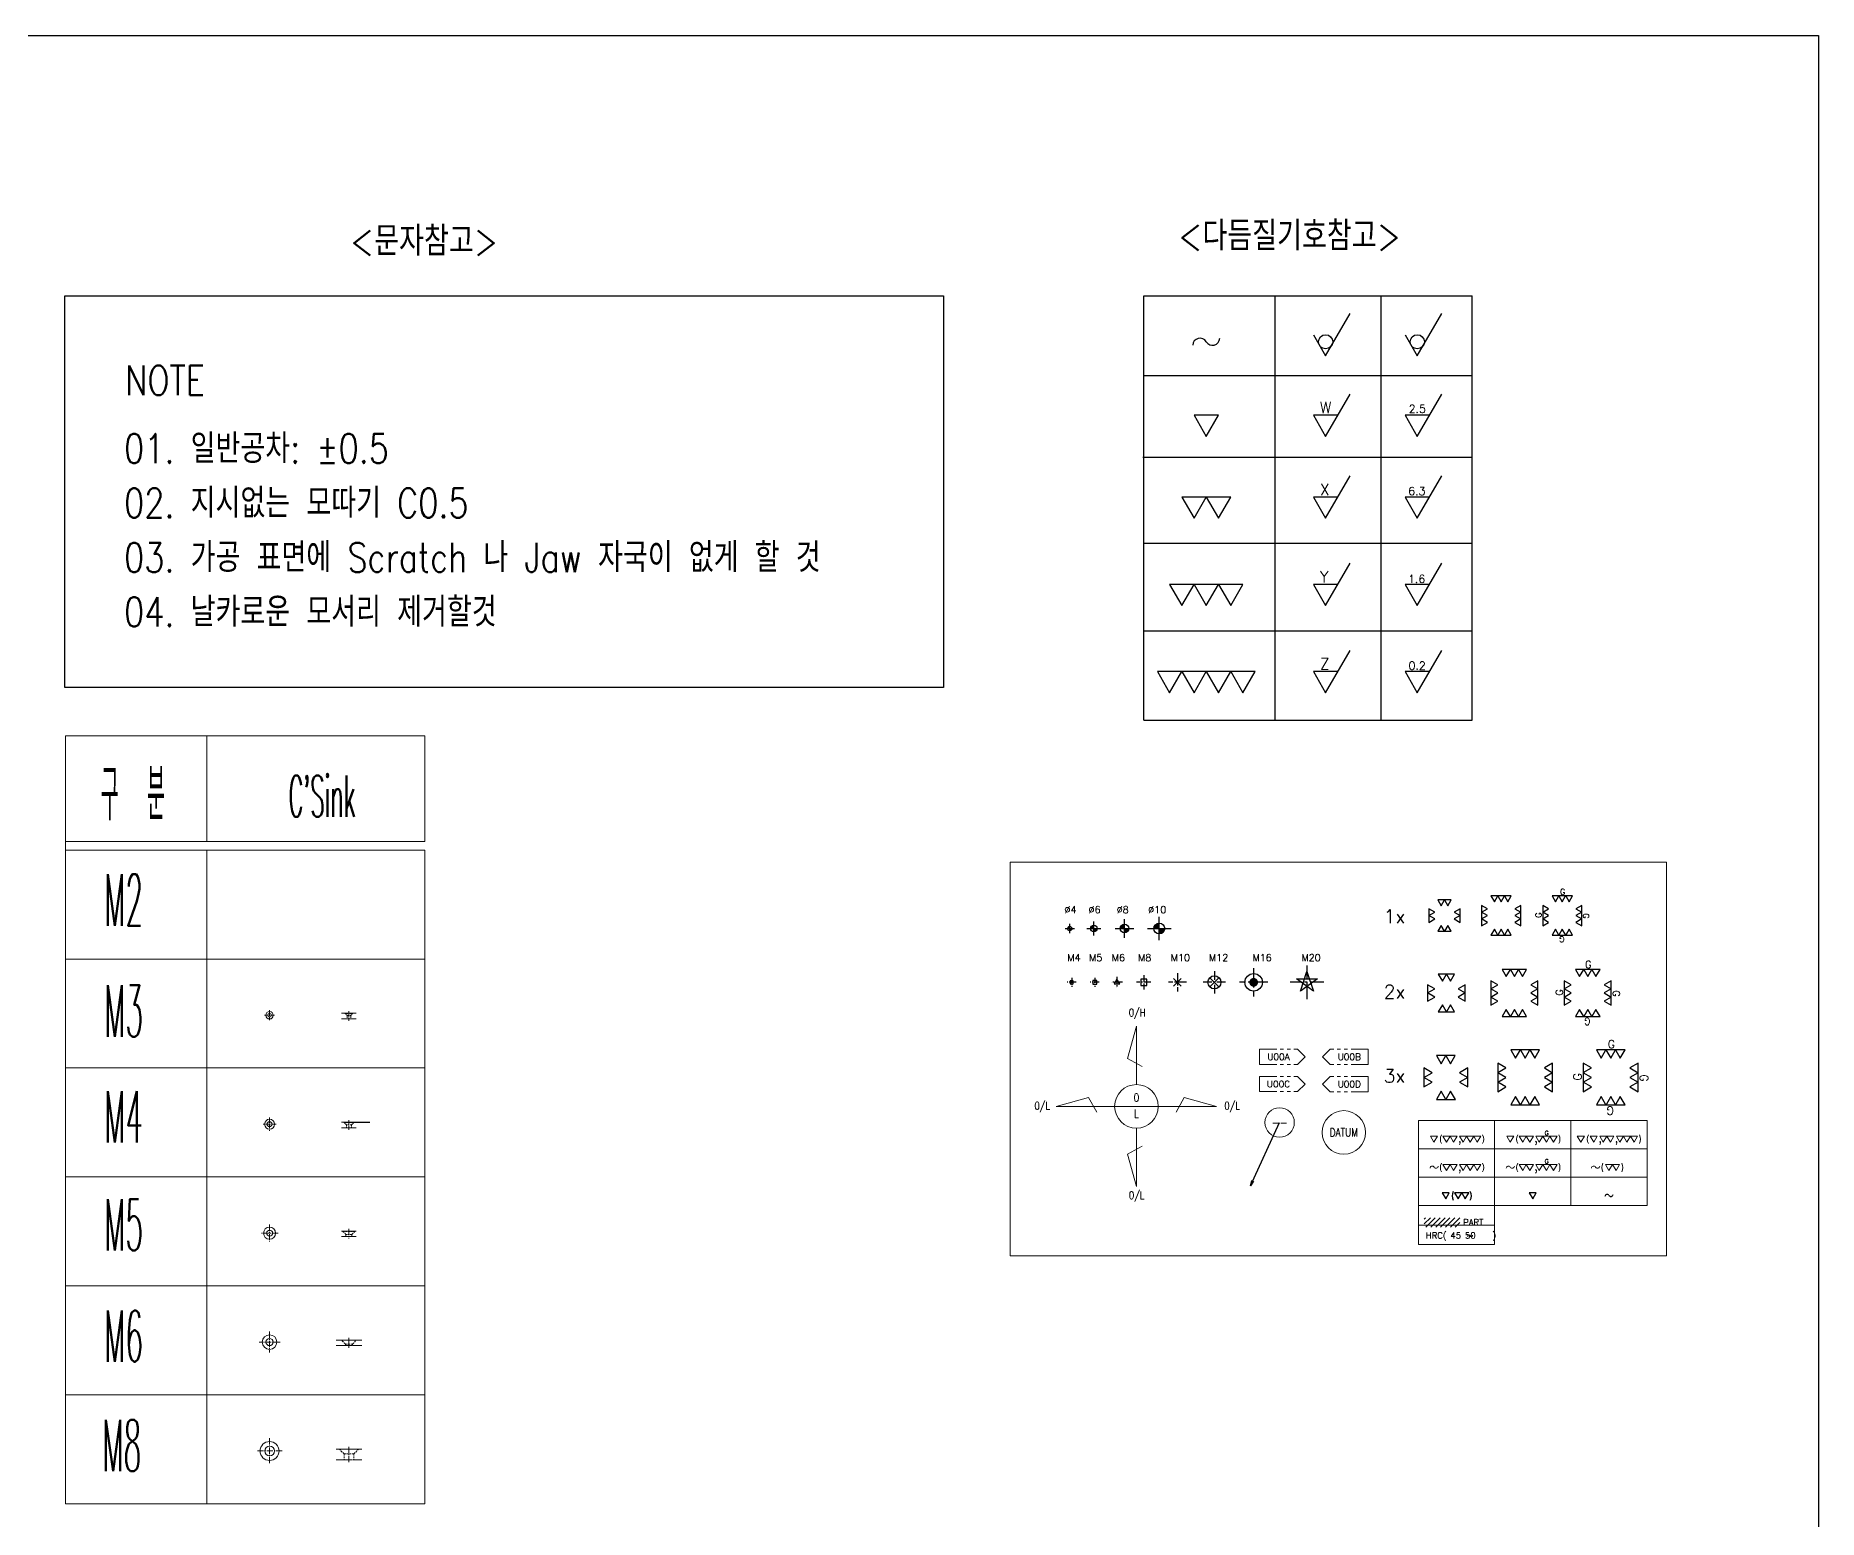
# Model space of a CAD drawing. Header units: millimetres. Extents: x -69 to 11173, y 1341 to 6119.
# Drawn here: x 3483 to 5120, y 4623 to 5985 of the extents above; entities that cross this region are included whole.
import ezdxf
from ezdxf.enums import TextEntityAlignment as Align

# ---------------------------------------------------------------- set-up
doc = ezdxf.new("R2010")
doc.units = ezdxf.units.MM
for name, pattern in [('CENTER', [50.8, 31.75, -6.35, 6.35, -6.35]), ('CENTER2', [28.575, 19.05, -3.175, 3.175, -3.175]), ('HIDDEN2', [4.7625, 3.175, -1.5875]), ('PHANTOM2', [31.75, 15.875, -3.175, 3.175, -3.175, 3.175, -3.175])]:
    doc.linetypes.add(name, pattern=pattern)
for name, color, linetype, lineweight in [('05. 외형선_1', 7, 'Continuous', 20), ('05_Datum&CARLine', 1, 'Continuous', 9), ('07. Center', 1, 'CENTER2', 13), ('08. Hidden', 2, 'HIDDEN2', 9), ('10. 파단선_1', 6, 'PHANTOM2', 9), ('22_Text', 2, 'Continuous', 20), ('23_Dimension', 3, 'Continuous', 9), ('41_Section_A', 3, 'PHANTOM2', 9), ('42_Section_B', 30, 'PHANTOM2', 9), ('43_Section_C', 150, 'PHANTOM2', 9), ('44_Section_D', 190, 'PHANTOM2', 9), ('CENTER', 1, 'CENTER', 25)]:
    doc.layers.add(name, color=color, linetype=linetype, lineweight=lineweight)
for name, color, linetype in [('DIM', 4, 'Continuous'), ('O', 7, 'Continuous'), ('TXT', 2, 'Continuous')]:
    doc.layers.add(name, color=color, linetype=linetype)
doc.styles.add('Desing', font='romans.shx', dxfattribs={"width": 0.8, "oblique": 5, "bigfont": 'fhg.shx'})
doc.styles.get("Standard").update_dxf_attribs({"font": 'romans.shx', "bigfont": 'whgtxt.shx'})
doc.dimstyles.new('ISO-25 x2', dxfattribs={"dimscale": 2, "dimtxt": 3, "dimasz": 2.5, "dimexe": 1, "dimexo": 1, "dimgap": 1, "dimtad": 1, "dimdsep": 46, "dimtxsty": 'Standard', "dimblk": 'OPEN', "dimcen": 2.5, "dimclrd": 4, "dimclre": 4, "dimclrt": 2, "dimadec": 1, "dimazin": 2, "dimtfac": 1, "dimtmove": 0, "dimatfit": 0, "dimldrblk": 'OPEN', "dimfxl": 1, "dimarcsym": 0})

# ---------------------------------------------------------------- blocks, each defined once
blk = doc.blocks.new('M4_LHH')
at = {"layer": 'CENTER', "ltscale": 0.15}
for p, q in [((4.2, 0), (-4.2, 0)), ((0, 4.2), (0, -4.2))]:
    blk.add_line(p, q, dxfattribs=at)
at = {"layer": 'O', "color": 3, "linetype": 'ByBlock', "lineweight": -2}
blk.add_line((-1.4, -1.4), (1.4, 1.4), dxfattribs=at)
blk.add_lwpolyline([(-1.4, 1.4), (-1.4, -1.4), (1.4, -1.4), (1.4, 1.4)], close=True, dxfattribs=at)
blk = doc.blocks.new('M6_LHH')
at = {"layer": 'CENTER', "ltscale": 0.2}
for p, q in [((5.1, 0), (-5.1, 0)), ((0, 5.1), (0, -5.1))]:
    blk.add_line(p, q, dxfattribs=at)
at = {"layer": 'O', "color": 3, "linetype": 'ByBlock', "lineweight": -2}
blk.add_lwpolyline([(0, 3), (-2.6, -1.5), (2.6, -1.5)], close=True, dxfattribs=at)
blk = doc.blocks.new('M8_LHH')
at = {"layer": 'CENTER', "ltscale": 0.2}
for p, q in [((6.6, 0), (-6.6, 0)), ((0, 6.6), (0, -6.6))]:
    blk.add_line(p, q, dxfattribs=at)
at = {"layer": 'O', "color": 3, "linetype": 'ByBlock', "lineweight": -2}
blk.add_lwpolyline([(-2.8, 2.8), (-2.8, -2.8), (2.8, -2.8), (2.8, 2.8)], close=True, dxfattribs=at)
blk = doc.blocks.new('M10_LHH')
at = {"layer": 'CENTER', "ltscale": 0.25}
for p, q in [((8.3, 0), (-8.3, 0)), ((0, 8.3), (0, -8.3))]:
    blk.add_line(p, q, dxfattribs=at)
at = {"layer": 'O', "color": 3, "linetype": 'ByBlock', "lineweight": -2}
for p, q in [((3.5, 3.5), (-3.5, -3.5)), ((-3.5, 3.5), (3.5, -3.5))]:
    blk.add_line(p, q, dxfattribs=at)
blk = doc.blocks.new('M12_LHH')
at = {"layer": 'CENTER', "ltscale": 0.25}
for p, q in [((0, 10.3), (0, -10.3)), ((10.3, 0), (-10.3, 0))]:
    blk.add_line(p, q, dxfattribs=at)
at = {"layer": 'O', "color": 3, "linetype": 'ByBlock', "lineweight": -2}
for p, q in [((4.2, 4.2), (-4.2, -4.2)), ((-4.2, 4.2), (4.2, -4.2))]:
    blk.add_line(p, q, dxfattribs=at)
blk.add_circle((0, 0), 6, dxfattribs=at)
blk = doc.blocks.new('M16_LHH')
at = {"layer": 'CENTER', "ltscale": 0.4}
for p, q in [((12.9, 0), (-12.9, 0)), ((0, 12.9), (0, -12.9))]:
    blk.add_line(p, q, dxfattribs=at)
at = {"layer": 'O', "color": 3, "linetype": 'ByBlock', "lineweight": -2, "const_width": 4}
blk.add_lwpolyline([(-2, 0, 1), (2, 0, 1)], format="xyb", close=True, dxfattribs=at)
at = {"layer": 'O', "color": 3, "linetype": 'ByBlock', "lineweight": -2}
blk.add_circle((0, 0), 8, dxfattribs=at)
blk = doc.blocks.new('M20_LHH')
at = {"layer": 'CENTER', "ltscale": 0.4}
for p, q in [((15.5, 0), (-15.5, 0)), ((0, 15.5), (0, -15.5))]:
    blk.add_line(p, q, dxfattribs=at)
at = {"layer": 'O', "color": 3, "linetype": 'ByBlock', "lineweight": -2}
for p, q in [((-9.5, 3.1), (9.5, 3.1)), ((5.9, -8.1), (-9.5, 3.1)), ((-5.9, -8.1), (0, 10)), ((9.5, 3.1), (-5.9, -8.1)), ((0, 10), (5.9, -8.1))]:
    blk.add_line(p, q, dxfattribs=at)
blk = doc.blocks.new('M5_LHH')
at = {"layer": 'CENTER', "ltscale": 0.15}
for p, q in [((4.2, 0), (-4.2, 0)), ((0, 4.2), (0, -4.2))]:
    blk.add_line(p, q, dxfattribs=at)
at = {"layer": 'O', "color": 3, "linetype": 'ByBlock', "lineweight": -2}
blk.add_lwpolyline([(-1.8, 1.8), (-1.8, -1.8), (1.8, -1.8), (1.8, 1.8)], close=True, dxfattribs=at)
at = {"layer": 'O', "color": 3, "linetype": 'ByBlock', "lineweight": -2, "const_width": 0.75}
blk.add_lwpolyline([(-0.4, 0, 1), (0.4, 0, 1)], format="xyb", close=True, dxfattribs=at)
blk = doc.blocks.new('NC4_LHH')
h = blk.add_hatch(color=3)
h.paths.add_polyline_path([(0, 0), (0, 2, 0.414214), (-2, 0)])
h.paths.add_polyline_path([(2, 0), (0, 0), (0, -2, 0.414214)])
at = {"layer": 'CENTER', "ltscale": 0.3}
for p, q in [((-4.32, 0), (4.32, 0)), ((0, -4.32), (0, 4.32))]:
    blk.add_line(p, q, dxfattribs=at)
at = {"layer": 'O', "color": 3, "linetype": 'ByBlock', "lineweight": -2}
blk.add_circle((0, 0), 2, dxfattribs=at)
blk = doc.blocks.new('3POL-1')
at = {"layer": 'DIM', "color": 3}
for p, q in [((1.73, 3), (-1.73, 3)), ((-1.73, 3), (0, 0)), ((0, 0), (1.73, 3))]:
    blk.add_line(p, q, dxfattribs=at)
blk = doc.blocks.new('3POL-2')
at = {"layer": 'O', "color": 3}
for p in [(0, 0), (3.46, 0)]:
    blk.add_blockref('3POL-1', p, dxfattribs=at)
blk = doc.blocks.new('3POL-3')
at = {"layer": 'O'}
for p in [(0, 0), (3.46, 0), (6.93, 0)]:
    blk.add_blockref('3POL-1', p, dxfattribs=at)
blk = doc.blocks.new('3POL-G')
at = {"layer": 'O'}
for p in [(0, 0), (3.46, 0), (6.93, 0)]:
    blk.add_blockref('3POL-1', p, dxfattribs=at)
at = {"layer": 'TXT'}
blk.add_text('G', height=3, dxfattribs=at).set_placement((2.32, 3.61))
blk = doc.blocks.new('A$C72C73D93')
at = {"color": 3}
for points in [[(25.8, 5.9), (29.1, 11.5), (22.6, 11.5)], [(32.3, 5.9), (35.6, 11.5), (29.1, 11.5)], [(41, 5.9), (44.3, 11.5), (37.8, 11.5)], [(47.5, 5.9), (50.8, 11.5), (44.3, 11.5)], [(54, 5.9), (57.3, 11.5), (50.8, 11.5)]]:
    blk.add_lwpolyline(points, close=True, dxfattribs=at)
for centre, radius, start, end in [((12.7, 8.1), 2, 29.9683, 180), ((16.2, 10.1), 2, 210.0255, 0.0152), ((28.7, 8.7), 8.5, 151.9275, 208.0725), ((51.5, 8.7), 8.5, 331.9275, 28.0725)]:
    blk.add_arc(centre, radius, start, end, dxfattribs=at)
at = {"color": 3, "insert": (36.3, 14.1), "char_height": 8, "width": 0.714, "attachment_point": 1}
blk.add_mtext('{\\Fromans.shx|c0;,}', dxfattribs=at)
blk = doc.blocks.new('A$C60F3151E')
at = {"color": 3}
for points in [[(14.3, 5.9), (17.6, 11.5), (11.1, 11.5)], [(25.8, 5.9), (29.1, 11.5), (22.6, 11.5)], [(32.3, 5.9), (35.6, 11.5), (29.1, 11.5)], [(41, 5.9), (44.3, 11.5), (37.8, 11.5)], [(47.5, 5.9), (50.8, 11.5), (44.3, 11.5)], [(54, 5.9), (57.3, 11.5), (50.8, 11.5)]]:
    blk.add_lwpolyline(points, close=True, dxfattribs=at)
for centre, start, end in [((28.7, 8.7), 151.9275, 208.0725), ((51.5, 8.7), 331.9275, 28.0725)]:
    blk.add_arc(centre, 8.5, start, end, dxfattribs=at)
at = {"color": 3, "insert": (36.3, 14.1), "char_height": 8, "width": 0.714, "attachment_point": 1}
blk.add_mtext('{\\Fromans.shx|c0;,}', dxfattribs=at)
blk = doc.blocks.new('A$C088011C3')
at = {"color": 3}
for points in [[(14.3, 5.9), (17.6, 11.5), (11.1, 11.5)], [(25.8, 5.9), (29.1, 11.5), (22.6, 11.5)], [(32.3, 5.9), (35.6, 11.5), (29.1, 11.5)], [(41, 5.9), (44.3, 11.5), (37.8, 11.5)], [(47.5, 5.9), (50.8, 11.5), (44.3, 11.5)], [(54, 5.9), (57.3, 11.5), (50.8, 11.5)]]:
    blk.add_lwpolyline(points, close=True, dxfattribs=at)
for centre, start, end in [((28.7, 8.7), 151.9275, 208.0725), ((51.5, 8.7), 331.9275, 28.0725)]:
    blk.add_arc(centre, 8.5, start, end, dxfattribs=at)
at = {"color": 3, "insert": (36.3, 14.1), "char_height": 8, "width": 0.714, "attachment_point": 1}
blk.add_mtext('{\\Fromans.shx|c0;,}', dxfattribs=at)
at = {"layer": 'TXT'}
blk.add_text('G', height=4, dxfattribs=at).set_placement((46, 12.4))
blk = doc.blocks.new('A$C0A0F44AC')
at = {"color": 3}
for points in [[(9.2, 5.9), (12.4, 11.5), (5.9, 11.5)], [(21.1, 5.9), (24.3, 11.5), (17.8, 11.5)], [(29.8, 5.9), (33.1, 11.5), (26.6, 11.5)], [(36.3, 5.9), (39.6, 11.5), (33.1, 11.5)], [(45, 5.9), (48.3, 11.5), (41.8, 11.5)], [(51.5, 5.9), (54.8, 11.5), (48.3, 11.5)], [(58, 5.9), (61.3, 11.5), (54.8, 11.5)]]:
    blk.add_lwpolyline(points, close=True, dxfattribs=at)
for centre, start, end in [((23.6, 8.7), 151.9275, 208.0725), ((55.5, 8.7), 331.9275, 28.0725)]:
    blk.add_arc(centre, 8.5, start, end, dxfattribs=at)
at = {"color": 3, "char_height": 8, "width": 0.714, "attachment_point": 1}
for insert in [(25.1, 14.1), (40.3, 14.1)]:
    blk.add_mtext('{\\Fromans.shx|c0;,}', dxfattribs=dict(at, insert=insert))
blk = doc.blocks.new('A$C2DFC3CDA')
at = {"color": 3}
for points in [[(25.8, 5.9), (29.1, 11.5), (22.6, 11.5)], [(32.3, 5.9), (35.6, 11.5), (29.1, 11.5)], [(41, 5.9), (44.3, 11.5), (37.8, 11.5)], [(47.5, 5.9), (50.8, 11.5), (44.3, 11.5)], [(54, 5.9), (57.3, 11.5), (50.8, 11.5)]]:
    blk.add_lwpolyline(points, close=True, dxfattribs=at)
for centre, radius, start, end in [((12.7, 8.1), 2, 29.9683, 180), ((16.2, 10.1), 2, 210.0255, 0.0152), ((28.7, 8.7), 8.5, 151.9275, 208.0725), ((51.5, 8.7), 8.5, 331.9275, 28.0725)]:
    blk.add_arc(centre, radius, start, end, dxfattribs=at)
at = {"color": 3, "insert": (36.3, 14.1), "char_height": 8, "width": 0.714, "attachment_point": 1}
blk.add_mtext('{\\Fromans.shx|c0;,}', dxfattribs=at)
at = {"layer": 'TXT'}
blk.add_text('G', height=4, dxfattribs=at).set_placement((46, 12.4))
blk = doc.blocks.new('A$C723E6D75')
at = {"color": 3}
for points in [[(35, 5.9), (38.2, 11.5), (31.7, 11.5)], [(41.5, 5.9), (44.7, 11.5), (38.2, 11.5)]]:
    blk.add_lwpolyline(points, close=True, dxfattribs=at)
for centre, radius, start, end in [((21, 8.1), 2, 29.9683, 180), ((24.5, 10.1), 2, 210.0255, 0.0152), ((37, 8.7), 8.5, 151.9275, 208.0725), ((39.2, 8.7), 8.5, 331.9275, 28.0725)]:
    blk.add_arc(centre, radius, start, end, dxfattribs=at)
blk = doc.blocks.new('A$C2F8F4E60')
at = {"layer": '05_Datum&CARLine'}
blk.add_circle((0, 0), 20, dxfattribs=at)
at = {"layer": '22_Text', "width": 0.8}
blk.add_text('DATUM', height=7.5, dxfattribs=at).set_placement((0, 0), align=Align.MIDDLE)
blk = doc.blocks.new('_OPEN')
at = {"color": 0, "linetype": 'ByBlock'}
for p, q in [((-1, 0.17), (0, 0)), ((0, 0), (-1, -0.17)), ((0, 0), (-1, 0))]:
    blk.add_line(p, q, dxfattribs=at)
blk = doc.blocks.new('A$C03E02645')
h = blk.add_hatch()
h.set_pattern_fill('ANSI31', color=1, style=0)
h.set_pattern_definition([(45, (-3427.9145, -176.016), (-2.245064, 2.245064), [])])
h.paths.add_polyline_path([(-64.6, 24.6), (-64.6, 16), (-31.8, 16), (-31.8, 24.6)])
at = {"layer": 'TXT'}
for s, height, p in [('PART', 5.71, (-19.6, 20.5)), ('HRC(    ~    )', 5.714, (-30.9, 8.4)), ('45', 5.71, (-35.7, 8.4)), ('50', 5.71, (-22.3, 8.4))]:
    blk.add_text(s, height=height, dxfattribs=at).set_placement(p, align=Align.MIDDLE_CENTER)

msp = doc.modelspace()

# ---------------------------------------------------------------- linework, layer by layer
for p, q in [((4500.37805, 5356.23215), (4500.37805, 5745.87219)), ((4500.37805, 5745.87219), (4802.11068, 5745.87219)), ((4621.05752, 5356.23215), (4621.05752, 5745.87219)), ((4718.25878, 5356.23215), (4718.25878, 5745.87219)), ((4802.11068, 5356.23215), (4802.11068, 5745.87219)), ((4667.40009, 5690.60264), (4689.84747, 5729.48264)), ((4751.57244, 5690.60264), (4774.01982, 5729.48264)), ((4656.1764, 5710.04264), (4667.40009, 5690.60264)), ((4740.34875, 5710.04264), (4751.57244, 5690.60264)), ((4500.37805, 5672.57881), (4802.11068, 5672.57881)), ((4667.40009, 5616.64407), (4689.84747, 5655.52407)), ((4751.57244, 5616.64407), (4774.01982, 5655.52407)), ((4569.00765, 5636.08407), (4546.56027, 5636.08407)), ((4546.56027, 5636.08407), (4557.78396, 5616.64407)), ((4557.78396, 5616.64407), (4569.00765, 5636.08407)), ((4678.62378, 5636.08407), (4656.1764, 5636.08407)), ((4656.1764, 5636.08407), (4667.40009, 5616.64407)), ((4762.79613, 5636.08407), (4740.34875, 5636.08407)), ((4740.34875, 5636.08407), (4751.57244, 5616.64407)), ((4499.65238, 5597.54468), (4802.11068, 5597.54468)), ((4667.40009, 5541.53381), (4689.84747, 5580.41381)), ((4751.57244, 5541.53381), (4774.01982, 5580.41381)), ((4557.78396, 5560.97381), (4535.33658, 5560.97381)), ((4535.33658, 5560.97381), (4546.56027, 5541.53381)), ((4546.56027, 5541.53381), (4557.78396, 5560.97381)), ((4580.23134, 5560.97381), (4557.78396, 5560.97381)), ((4557.78396, 5560.97381), (4569.00765, 5541.53381)), ((4569.00765, 5541.53381), (4580.23134, 5560.97381)), ((4678.62378, 5560.97381), (4656.1764, 5560.97381)), ((4656.1764, 5560.97381), (4667.40009, 5541.53381)), ((4762.79613, 5560.97381), (4740.34875, 5560.97381)), ((4740.34875, 5560.97381), (4751.57244, 5541.53381)), ((4500.37805, 5518.56013), (4802.11068, 5518.56013)), ((4667.40009, 5461.35921), (4689.84747, 5500.23921)), ((4751.57244, 5461.35921), (4774.01982, 5500.23921)), ((4546.56027, 5480.79921), (4524.11289, 5480.79921)), ((4524.11289, 5480.79921), (4535.33658, 5461.35921)), ((4535.33658, 5461.35921), (4546.56027, 5480.79921)), ((4569.00765, 5480.79921), (4546.56027, 5480.79921)), ((4546.56027, 5480.79921), (4557.78396, 5461.35921)), ((4557.78396, 5461.35921), (4569.00765, 5480.79921)), ((4591.45502, 5480.79921), (4569.00765, 5480.79921)), ((4569.00765, 5480.79921), (4580.23134, 5461.35921)), ((4580.23134, 5461.35921), (4591.45502, 5480.79921)), ((4678.62378, 5480.79921), (4656.1764, 5480.79921)), ((4656.1764, 5480.79921), (4667.40009, 5461.35921)), ((4762.79613, 5480.79921), (4740.34875, 5480.79921)), ((4740.34875, 5480.79921), (4751.57244, 5461.35921)), ((4500.37805, 5438.21115), (4802.11068, 5438.21115)), ((4667.40009, 5381.32186), (4689.84747, 5420.20186)), ((4751.57244, 5381.32186), (4774.01982, 5420.20186)), ((4535.33658, 5400.76186), (4512.8892, 5400.76186)), ((4512.8892, 5400.76186), (4524.11289, 5381.32186)), ((4524.11289, 5381.32186), (4535.33658, 5400.76186)), ((4557.78396, 5400.76186), (4535.33658, 5400.76186)), ((4535.33658, 5400.76186), (4546.56027, 5381.32186)), ((4546.56027, 5381.32186), (4557.78396, 5400.76186)), ((4580.23134, 5400.76186), (4557.78396, 5400.76186)), ((4557.78396, 5400.76186), (4569.00765, 5381.32186)), ((4569.00765, 5381.32186), (4580.23134, 5400.76186)), ((4602.67871, 5400.76186), (4580.23134, 5400.76186)), ((4580.23134, 5400.76186), (4591.45502, 5381.32186)), ((4591.45502, 5381.32186), (4602.67871, 5400.76186)), ((4678.62378, 5400.76186), (4656.1764, 5400.76186)), ((4656.1764, 5400.76186), (4667.40009, 5381.32186)), ((4762.79613, 5400.76186), (4740.34875, 5400.76186)), ((4740.34875, 5400.76186), (4751.57244, 5381.32186)), ((4500.37805, 5356.23215), (4802.11068, 5356.23215)), ((3766.0074, 4987.08922), (3789.69952, 4987.08922))]:
    msp.add_line(p, q)
for points in [[(-69.17606, 5984.57455), (5119.85463, 5984.57455), (5119.85463, 3544.67551), (-69.17606, 3544.67551)], [(3509.75497, 5745.87219), (4316.61155, 5745.87219), (4316.61155, 5386.20774), (3509.75497, 5386.20774)]]:
    msp.add_lwpolyline(points, close=True)
at = {"color": 3}
for points in [[(4777.6599, 4916.65438), (4780.9075, 4922.27938), (4774.41231, 4922.27938)], [(4789.15028, 4916.65438), (4792.39788, 4922.27938), (4785.90269, 4922.27938)], [(4795.64547, 4916.65438), (4798.89307, 4922.27938), (4792.39788, 4922.27938)], [(4857.58114, 4916.65438), (4860.82873, 4922.27938), (4854.33354, 4922.27938)]]:
    msp.add_lwpolyline(points, close=True, dxfattribs=at)
for centre in [(4667.40009, 5703.56264), (4751.57244, 5703.56264)]:
    msp.add_circle(centre, 6.48)
for centre, start, end in [((4552.06582, 5700.18247), 30.58866521, 178.87920216), ((4563.50209, 5706.94281), 210.58866521, 358.87920216)]:
    msp.add_arc(centre, 6.64249, start, end)
for centre, radius, start, end in [((4792.067, 4919.46688), 8.5, 151.92751306, 208.07248694), ((4792.72875, 4919.46688), 8.5, 331.92751306, 28.07248694), ((4925.84853, 4918.90741), 2, 29.96828114, 180), ((4929.31215, 4920.90688), 1.99932, 210.0255088, 0.01515693)]:
    msp.add_arc(centre, radius, start, end, dxfattribs=at)
at = {"layer": '05. 외형선_1'}
for p, q in [((3510.27184, 5341.89619), (3510.27184, 4636.93335)), ((3510.27184, 5341.89619), (3640.14619, 5341.89619)), ((3640.14619, 5341.89619), (3640.14619, 5244.88135)), ((3640.14619, 5341.89619), (3840.14619, 5341.89619)), ((3640.14619, 5341.89619), (3640.14619, 5244.88135)), ((3840.14619, 5341.89619), (3840.14619, 5244.88135)), ((3510.27184, 5244.88135), (3640.14619, 5244.88135)), ((3640.14619, 5244.88135), (3840.14619, 5244.88135)), ((3510.27184, 5236.93335), (3640.14619, 5236.93335)), ((3640.14619, 5236.93335), (3640.14619, 4636.93335)), ((3640.14619, 5236.93335), (3840.14619, 5236.93335)), ((3640.14619, 5236.93335), (3640.14619, 4636.93335)), ((3840.14619, 5236.93335), (3840.14619, 4636.93335)), ((3510.27184, 5136.93335), (3640.14619, 5136.93335)), ((3640.14619, 5136.93335), (3840.14619, 5136.93335)), ((3510.27184, 5036.93335), (3640.14619, 5036.93335)), ((3640.14619, 5036.93335), (3840.14619, 5036.93335)), ((3510.27184, 4936.93335), (3640.14619, 4936.93335)), ((3640.14619, 4936.93335), (3840.14619, 4936.93335)), ((3510.27184, 4836.93335), (3640.14619, 4836.93335)), ((3640.14619, 4836.93335), (3840.14619, 4836.93335)), ((3510.27184, 4736.93335), (3640.14619, 4736.93335)), ((3640.14619, 4736.93335), (3840.14619, 4736.93335)), ((3510.27184, 4636.93335), (3640.14619, 4636.93335)), ((3640.14619, 4636.93335), (3840.14619, 4636.93335))]:
    msp.add_line(p, q, dxfattribs=at)
for centre, radius in [((3697.69333, 5085.2957), 3.4), ((3697.69333, 5085.2957), 1.7), ((3697.69333, 4985.2957), 4.55), ((3697.69333, 4985.2957), 2.25), ((3697.69333, 4885.2957), 5.55), ((3697.69333, 4885.2957), 2.75), ((3697.69333, 4785.2957), 6.7), ((3697.69333, 4785.2957), 3.3), ((3697.69333, 4685.2957), 8.7), ((3697.69333, 4685.2957), 4.5)]:
    msp.add_circle(centre, radius, dxfattribs=at)
at = {"layer": '05_Datum&CARLine'}
for p, q in [((4493.65544, 5075.31197), (4485.58225, 5045.6725)), ((4493.65544, 5075.31197), (4493.65544, 5021.68357)), ((4485.58225, 5045.6725), (4498.99404, 5038.11136)), ((4420.02704, 5001.68357), (4449.66651, 5009.75675)), ((4449.66651, 5009.75675), (4457.22765, 4996.34497)), ((4537.64437, 5009.75675), (4530.08323, 4996.34497)), ((4567.28384, 5001.68357), (4537.64437, 5009.75675)), ((4420.02704, 5001.68357), (4473.65544, 5001.68357)), ((4513.65544, 5001.68357), (4473.65544, 5001.68357)), ((4567.28384, 5001.68357), (4513.65544, 5001.68357)), ((4493.65544, 4928.05517), (4493.65544, 4981.68357)), ((4485.58225, 4957.69464), (4498.99404, 4965.25578)), ((4493.65544, 4928.05517), (4485.58225, 4957.69464))]:
    msp.add_line(p, q, dxfattribs=at)
msp.add_circle((4493.65544, 5001.68357), 20, dxfattribs=at)
at = {"layer": '07. Center', "ltscale": 0.2}
for p, q in [((3702.26667, 5085.2957), (3693.11999, 5085.2957)), ((3697.69333, 5089.86904), (3697.69333, 5080.72237)), ((3770.5574, 5089.08922), (3770.5574, 5080.08922)), ((3703.71558, 4985.2957), (3691.67108, 4985.2957)), ((3697.69333, 4991.31796), (3697.69333, 4979.27345)), ((3770.5574, 4989.08922), (3770.5574, 4980.08922))]:
    msp.add_line(p, q, dxfattribs=at)
at = {"layer": '07. Center', "ltscale": 0.3}
for p, q in [((3705.5049, 4885.2957), (3689.88176, 4885.2957)), ((3697.69333, 4893.10727), (3697.69333, 4877.48414)), ((3770.5574, 4889.08922), (3770.5574, 4880.08922)), ((3707.36075, 4785.2957), (3688.02591, 4785.2957)), ((3697.69333, 4794.96312), (3697.69333, 4775.62829)), ((3709.38446, 4685.2957), (3686.0022, 4685.2957)), ((3697.69333, 4696.98683), (3697.69333, 4673.60458)), ((3770.5574, 4689.08922), (3770.5574, 4675.08922))]:
    msp.add_line(p, q, dxfattribs=at)
at = {"layer": '07. Center', "ltscale": 0.5}
msp.add_line((3770.5574, 4789.08922), (3770.5574, 4780.08922), dxfattribs=at)
at = {"layer": '08. Hidden', "ltscale": 0.3}
for p, q in [((3767.1574, 5086.88922), (3767.1574, 5087.08922)), ((3768.8574, 5085.18922), (3767.1574, 5086.88922)), ((3773.9574, 5086.88922), (3767.1574, 5086.88922)), ((3768.8574, 5085.18922), (3768.8574, 5082.08922)), ((3772.2574, 5085.18922), (3768.8574, 5085.18922)), ((3772.2574, 5085.18922), (3773.9574, 5086.88922)), ((3772.2574, 5085.18922), (3772.2574, 5082.08922)), ((3773.9574, 5086.88922), (3773.9574, 5087.08922))]:
    msp.add_line(p, q, dxfattribs=at)
at = {"layer": '08. Hidden', "ltscale": 0.4}
for p, q in [((3766.0074, 4986.88922), (3766.0074, 4987.08922)), ((3775.1074, 4986.88922), (3766.0074, 4986.88922)), ((3768.3074, 4984.58922), (3766.0074, 4986.88922)), ((3772.8074, 4984.58922), (3768.3074, 4984.58922)), ((3768.3074, 4984.58922), (3768.3074, 4982.08922)), ((3772.8074, 4984.58922), (3775.1074, 4986.88922)), ((3772.8074, 4984.58922), (3772.8074, 4982.08922)), ((3775.1074, 4986.88922), (3775.1074, 4987.08922))]:
    msp.add_line(p, q, dxfattribs=at)
at = {"layer": '08. Hidden', "ltscale": 0.5}
for p, q in [((3765.0074, 4886.88922), (3765.0074, 4887.08922)), ((3767.8074, 4884.08922), (3765.0074, 4886.88922)), ((3776.1074, 4886.88922), (3765.0074, 4886.88922)), ((3767.8074, 4884.08922), (3767.8074, 4882.08922)), ((3773.3074, 4884.08922), (3767.8074, 4884.08922)), ((3773.3074, 4884.08922), (3776.1074, 4886.88922)), ((3773.3074, 4884.08922), (3773.3074, 4882.08922)), ((3776.1074, 4886.88922), (3776.1074, 4887.08922)), ((3763.8574, 4786.88922), (3763.8574, 4787.08922)), ((3777.2574, 4786.88922), (3763.8574, 4786.88922)), ((3767.2574, 4783.48922), (3763.8574, 4786.88922)), ((3773.8574, 4783.48922), (3767.2574, 4783.48922)), ((3767.2574, 4783.48922), (3767.2574, 4782.08922)), ((3773.8574, 4783.48922), (3777.2574, 4786.88922)), ((3773.8574, 4783.48922), (3773.8574, 4782.08922)), ((3777.2574, 4786.88922), (3777.2574, 4787.08922)), ((3761.8574, 4686.88922), (3761.8574, 4687.08922)), ((3766.0574, 4682.68922), (3761.8574, 4686.88922)), ((3779.2574, 4686.88922), (3761.8574, 4686.88922)), ((3766.0574, 4682.68922), (3766.0574, 4677.08922)), ((3775.0574, 4682.68922), (3766.0574, 4682.68922)), ((3775.0574, 4682.68922), (3779.2574, 4686.88922)), ((3775.0574, 4682.68922), (3775.0574, 4677.08922)), ((3779.2574, 4686.88922), (3779.2574, 4687.08922))]:
    msp.add_line(p, q, dxfattribs=at)
at = {"layer": '10. 파단선_1', "ltscale": 0.1}
for p, q in [((3777.2574, 5087.08922), (3763.8574, 5087.08922)), ((3777.2574, 5082.08922), (3763.8574, 5082.08922)), ((3777.2574, 4987.08922), (3763.8574, 4987.08922)), ((3777.2574, 4982.08922), (3763.8574, 4982.08922)), ((3777.2574, 4887.08922), (3763.8574, 4887.08922)), ((3777.2574, 4882.08922), (3763.8574, 4882.08922)), ((3782.2574, 4787.08922), (3758.8574, 4787.08922)), ((3782.2574, 4782.08922), (3758.8574, 4782.08922)), ((3782.2574, 4687.08922), (3758.8574, 4687.08922)), ((3782.2574, 4677.08922), (3758.8574, 4677.08922))]:
    msp.add_line(p, q, dxfattribs=at)
at = {"layer": '23_Dimension'}
msp.add_line((4752.58114, 4892.75791), (4822.58114, 4892.75791), dxfattribs=at)
for points in [[(4377.80369, 5225.74067), (4980.48305, 5225.74067), (4980.48305, 4864.44767), (4377.80369, 4864.44767)], [(4752.58114, 4988.75791), (4822.58114, 4988.75791), (4822.58114, 4962.75791), (4752.58114, 4962.75791)], [(4822.58114, 4988.75791), (4892.58114, 4988.75791), (4892.58114, 4962.75791), (4822.58114, 4962.75791)], [(4892.58114, 4988.75791), (4962.58114, 4988.75791), (4962.58114, 4962.75791), (4892.58114, 4962.75791)], [(4752.58114, 4962.75791), (4822.58114, 4962.75791), (4822.58114, 4936.75791), (4752.58114, 4936.75791)], [(4822.58114, 4962.75791), (4892.58114, 4962.75791), (4892.58114, 4936.75791), (4822.58114, 4936.75791)], [(4892.58114, 4962.75791), (4962.58114, 4962.75791), (4962.58114, 4936.75791), (4892.58114, 4936.75791)], [(4752.58114, 4936.75791), (4822.58114, 4936.75791), (4822.58114, 4910.75791), (4752.58114, 4910.75791)], [(4822.58114, 4936.75791), (4892.58114, 4936.75791), (4892.58114, 4910.75791), (4822.58114, 4910.75791)], [(4892.58114, 4936.75791), (4962.58114, 4936.75791), (4962.58114, 4910.75791), (4892.58114, 4910.75791)], [(4752.58114, 4910.75791), (4822.58114, 4910.75791), (4822.58114, 4874.75791), (4752.58114, 4874.75791)]]:
    msp.add_lwpolyline(points, close=True, dxfattribs=at)
msp.add_circle((4625.15196, 4986.86562), 13.5, dxfattribs=at)
at = {"layer": '41_Section_A'}
for p, q in [((4606.6194, 5040.17655), (4606.6194, 5054.17655)), ((4606.6194, 5054.17655), (4641.6194, 5054.17655)), ((4641.6194, 5054.17655), (4648.6194, 5047.17655)), ((4641.6194, 5040.17655), (4648.6194, 5047.17655)), ((4606.6194, 5040.17655), (4641.6194, 5040.17655))]:
    msp.add_line(p, q, dxfattribs=at)
at = {"layer": '42_Section_B'}
for p, q in [((4671.61938, 5054.11489), (4664.61938, 5047.11489)), ((4671.61938, 5040.11489), (4664.61938, 5047.11489)), ((4706.61938, 5054.11489), (4671.61938, 5054.11489)), ((4706.61938, 5040.11489), (4706.61938, 5054.11489)), ((4706.61938, 5040.11489), (4671.61938, 5040.11489))]:
    msp.add_line(p, q, dxfattribs=at)
at = {"layer": '43_Section_C'}
for p, q in [((4606.6194, 5015.17655), (4606.6194, 5029.17655)), ((4606.6194, 5029.17655), (4641.6194, 5029.17655)), ((4641.6194, 5029.17655), (4648.6194, 5022.17655)), ((4606.6194, 5015.17655), (4641.6194, 5015.17655)), ((4641.6194, 5015.17655), (4648.6194, 5022.17655))]:
    msp.add_line(p, q, dxfattribs=at)
at = {"layer": '44_Section_D'}
for p, q in [((4671.61938, 5029.11489), (4664.61938, 5022.11489)), ((4706.61938, 5029.11489), (4671.61938, 5029.11489)), ((4706.61938, 5015.11489), (4706.61938, 5029.11489)), ((4671.61938, 5015.11489), (4664.61938, 5022.11489)), ((4706.61938, 5015.11489), (4671.61938, 5015.11489))]:
    msp.add_line(p, q, dxfattribs=at)

# ---------------------------------------------------------------- block references
msp.add_blockref('A$C03E02645', (4822.58114, 4874.75791))
at = {"layer": '23_Dimension'}
for name, p in [('A$C2F8F4E60', (4684.10509, 4977.76025)), ('A$C088011C3', (4822.58114, 4962.75791)), ('A$C60F3151E', (4752.58114, 4962.75791)), ('A$C0A0F44AC', (4892.58114, 4962.75791)), ('A$C72C73D93', (4752.58114, 4936.75791)), ('A$C2DFC3CDA', (4822.58114, 4936.75791)), ('A$C723E6D75', (4892.58114, 4936.75791))]:
    msp.add_blockref(name, p, dxfattribs=at)
at = {"layer": 'DIM'}
for name, p, xscale, yscale, zscale in [('3POL-2', (4773.43459, 5185.83162), 1.800000000000182, 1.800000000000182, 1.800000000000182), ('3POL-3', (4822.34223, 5189.43162), 1.800000000000182, 1.800000000000182, 1.800000000000182), ('3POL-G', (4878.48232, 5189.43162), 1.800000000000182, 1.800000000000182, 1.800000000000182), ('3POL-3', (4833.30021, 5120.87845), 2.159999999999854, 2.159999999999854, 2.159999999999854), ('3POL-G', (4900.66832, 5120.87845), 2.159999999999854, 2.159999999999854, 2.159999999999854), ('3POL-2', (4774.61106, 5116.55845), 2.159999999999854, 2.159999999999854, 2.159999999999854), ('3POL-G', (4920.50141, 5045.86895), 2.520000000000437, 2.520000000000437, 2.520000000000437), ('3POL-2', (4773.43459, 5040.82895), 2.520000000000437, 2.520000000000437, 2.520000000000437), ('3POL-3', (4841.90528, 5045.86895), 2.520000000000437, 2.520000000000437, 2.520000000000437)]:
    msp.add_blockref(name, p, dxfattribs=dict(at, xscale=xscale, yscale=yscale, zscale=zscale))
for name, p, xscale, yscale, zscale, rotation in [('3POL-2', (4767.55229, 5173.71392), 1.800000000000182, 1.800000000000182, 1.800000000000182, 90), ('3POL-2', (4785.55229, 5179.94931), 1.800000000000182, 1.800000000000182, 1.800000000000182, 270), ('3POL-3', (4815.97761, 5170.59623), 1.800000000000182, 1.800000000000182, 1.800000000000182, 90), ('3POL-3', (4841.17761, 5183.067), 1.800000000000182, 1.800000000000182, 1.800000000000182, 270), ('3POL-G', (4872.1177, 5170.59623), 1.800000000000182, 1.800000000000182, 1.800000000000182, 90), ('3POL-G', (4897.3177, 5183.067), 1.800000000000182, 1.800000000000182, 1.800000000000182, 270), ('3POL-2', (4779.66998, 5167.83162), 1.800000000000182, 1.800000000000182, 1.800000000000182, 180), ('3POL-3', (4834.81299, 5164.23162), 1.800000000000182, 1.800000000000182, 1.800000000000182, 180), ('3POL-G', (4890.95308, 5164.23162), 1.800000000000182, 1.800000000000182, 1.800000000000182, 180), ('3POL-2', (4767.55229, 5102.01722), 2.159999999999854, 2.159999999999854, 2.159999999999854, 90), ('3POL-2', (4789.15229, 5109.49968), 2.159999999999854, 2.159999999999854, 2.159999999999854, 270), ('3POL-3', (4825.66267, 5098.27599), 2.159999999999854, 2.159999999999854, 2.159999999999854, 90), ('3POL-3', (4855.90267, 5113.24091), 2.159999999999854, 2.159999999999854, 2.159999999999854, 270), ('3POL-G', (4893.03078, 5098.27599), 2.159999999999854, 2.159999999999854, 2.159999999999854, 90), ('3POL-G', (4923.27078, 5113.24091), 2.159999999999854, 2.159999999999854, 2.159999999999854, 270), ('3POL-2', (4782.09352, 5094.95845), 2.159999999999854, 2.159999999999854, 2.159999999999854, 180), ('3POL-3', (4848.26513, 5090.63845), 2.159999999999854, 2.159999999999854, 2.159999999999854, 180), ('3POL-G', (4915.63324, 5090.63845), 2.159999999999854, 2.159999999999854, 2.159999999999854, 180), ('3POL-2', (4765.19936, 5023.86418), 2.519999999999982, 2.519999999999982, 2.519999999999982, 90), ('3POL-2', (4790.39936, 5032.59371), 2.519999999999982, 2.519999999999982, 2.519999999999982, 270), ('3POL-3', (4832.99481, 5019.49941), 2.519999999999982, 2.519999999999982, 2.519999999999982, 90), ('3POL-3', (4868.27481, 5036.95848), 2.519999999999982, 2.519999999999982, 2.519999999999982, 270), ('3POL-G', (4911.59094, 5019.49941), 2.519999999999982, 2.519999999999982, 2.519999999999982, 90), ('3POL-G', (4946.87094, 5036.95848), 2.519999999999982, 2.519999999999982, 2.519999999999982, 270), ('3POL-2', (4782.16413, 5015.62895), 2.520000000000437, 2.520000000000437, 2.520000000000437, 180), ('3POL-3', (4859.36435, 5010.58895), 2.520000000000437, 2.520000000000437, 2.520000000000437, 180), ('3POL-G', (4937.96048, 5010.58895), 2.520000000000437, 2.520000000000437, 2.520000000000437, 180)]:
    msp.add_blockref(name, p, dxfattribs=dict(at, xscale=xscale, yscale=yscale, zscale=zscale, rotation=rotation))
at = {"layer": 'O'}
for p, xscale, yscale, zscale in [((4482.70226, 5164.90703), 2, 2, 2), ((4514.6535, 5164.90703), 2.5, 2.5, 2.5), ((4454.6472, 5164.90703), 1.5, 1.5, 1.5)]:
    msp.add_blockref('NC4_LHH', p, dxfattribs=dict(at, xscale=xscale, yscale=yscale, zscale=zscale))
for name, p in [('NC4_LHH', (4432.46443, 5164.90703)), ('M10_LHH', (4531.36181, 5115.53118)), ('M12_LHH', (4565.26278, 5115.53118)), ('M16_LHH', (4601.31414, 5115.53118)), ('M20_LHH', (4650.29629, 5115.53118)), ('M4_LHH', (4434.25666, 5115.53118)), ('M5_LHH', (4455.37946, 5115.53118)), ('M6_LHH', (4475.80054, 5115.53118)), ('M8_LHH', (4500.39617, 5115.53118))]:
    msp.add_blockref(name, p, dxfattribs=at)

# ---------------------------------------------------------------- texts
at = {"color": 7, "true_color": 0xffffff, "width": 0.8}
for s, p in [('<문자참고>', (3771.53346, 5782.61357)), ('<다듬질기호참고>', (4532.06461, 5787.32887)), ('NOTE', (3565.16025, 5654.63156)), ('01. 일반공차: %%P0.5', (3564.10828, 5592.06483)), ('02. 지시없는 모따기 C0.5', (3564.10828, 5542.06483)), ('03. 가공 표면에 Scratch 나 Jaw 자국이 없게 할 것', (3564.10828, 5492.06483)), ('04. 날카로운 모서리 제거할것', (3564.10828, 5442.06483))]:
    msp.add_text(s, height=27, dxfattribs=at).set_placement(p)
for s, height, p in [('W', 10.5, (4662.12999, 5637.89794)), ('2.5', 7.35, (4743.70497, 5638.34464)), ('X', 10.5, (4662.12999, 5562.78768)), ('6.3', 7.35, (4743.31154, 5562.77447)), ('Y', 10.5, (4662.12999, 5482.61308)), ('1.6', 7.35, (4743.07623, 5482.16453)), ('Z', 10.5, (4662.12999, 5402.57573)), ('0.2', 7.35, (4743.57607, 5402.55308))]:
    msp.add_text(s, height=height).set_placement(p)
at = {"color": 2, "style": 'Desing', "width": 0.4}
for s, height, p in [('구  분', 47.25, (3572.22189, 5264.29119)), ("C'Sink", 37.8, (3745.9172, 5267.59569))]:
    msp.add_text(s, height=height, dxfattribs=at).set_placement(p, align=Align.CENTER)
for s, p in [('M2', (3545.87991, 5167.53073)), ('M3', (3545.87991, 5065.5421)), ('M4', (3545.87991, 4968.39202)), ('M5', (3545.87991, 4869.29713)), ('M6', (3545.87991, 4767.01076)), ('M8', (3544.19437, 4666.79824))]:
    msp.add_text(s, height=47.25, dxfattribs=at).set_placement(p)
at = {"layer": '22_Text', "width": 0.8}
msp.add_text('0/H', height=7.03125, rotation=360, dxfattribs=at).set_placement((4494.40717, 5087.28791), align=Align.MIDDLE)
at = {"layer": '22_Text'}
for s, p in [('U00A', (4624.1194, 5047.17655)), ('U00B', (4689.11938, 5047.11489)), ('U00C', (4624.1194, 5022.17655)), ('U00D', (4689.11938, 5022.11489))]:
    msp.add_text(s, height=6, dxfattribs=at).set_placement(p, align=Align.MIDDLE_CENTER)
at = {"layer": '22_Text', "width": 0.8}
for s, height, p in [('0', 7.5, (4493.65544, 5009.73609)), ('0/L', 7.03125, (4407.19228, 5001.77104)), ('L', 7.5, (4493.65544, 4995.01148)), ('0/L', 7.03125, (4581.57256, 5001.77104)), ('--', 8.4375, (4625.15196, 4986.86562)), ('0/L', 7.03125, (4493.8898, 4919.58943))]:
    msp.add_text(s, height=height, dxfattribs=at).set_placement(p, align=Align.MIDDLE)
at = {"layer": 'DIM'}
for s, p in [('%%C4', (4427.55716, 5178.98235)), ('%%C6', (4449.64312, 5178.98235)), ('%%C8', (4475.55267, 5178.98235)), ('%%C10', (4504.412, 5178.98235)), ('M4', (4430.22467, 5134.90314)), ('M5', (4450.22467, 5134.90314)), ('M6', (4471.05106, 5134.90314)), ('M8', (4495.22467, 5134.90314)), ('M10', (4525.22467, 5134.90314)), ('M12', (4560.22467, 5134.90314)), ('M16', (4600.22467, 5134.90314)), ('M20', (4645.22467, 5134.90314))]:
    msp.add_text(s, height=6.46943, dxfattribs=at).set_placement(p)
for s, p in [('1x', (4740.55583, 5169.82881)), ('2x', (4740.55583, 5100.71978)), ('3x', (4740.55583, 5023.43223))]:
    msp.add_text(s, height=12.455095, dxfattribs=at).set_placement(p, align=Align.RIGHT)

# ---------------------------------------------------------------- leaders
at = {"layer": '23_Dimension'}
msp.add_leader([(4598.41245, 4928.81437), (4625.15196, 4986.86562)], dimstyle='ISO-25 x2', override={"dimgap": 1, "dimtad": 1, "dimfxl": 1.25}, dxfattribs=at)

doc.saveas('drawing.dxf')
